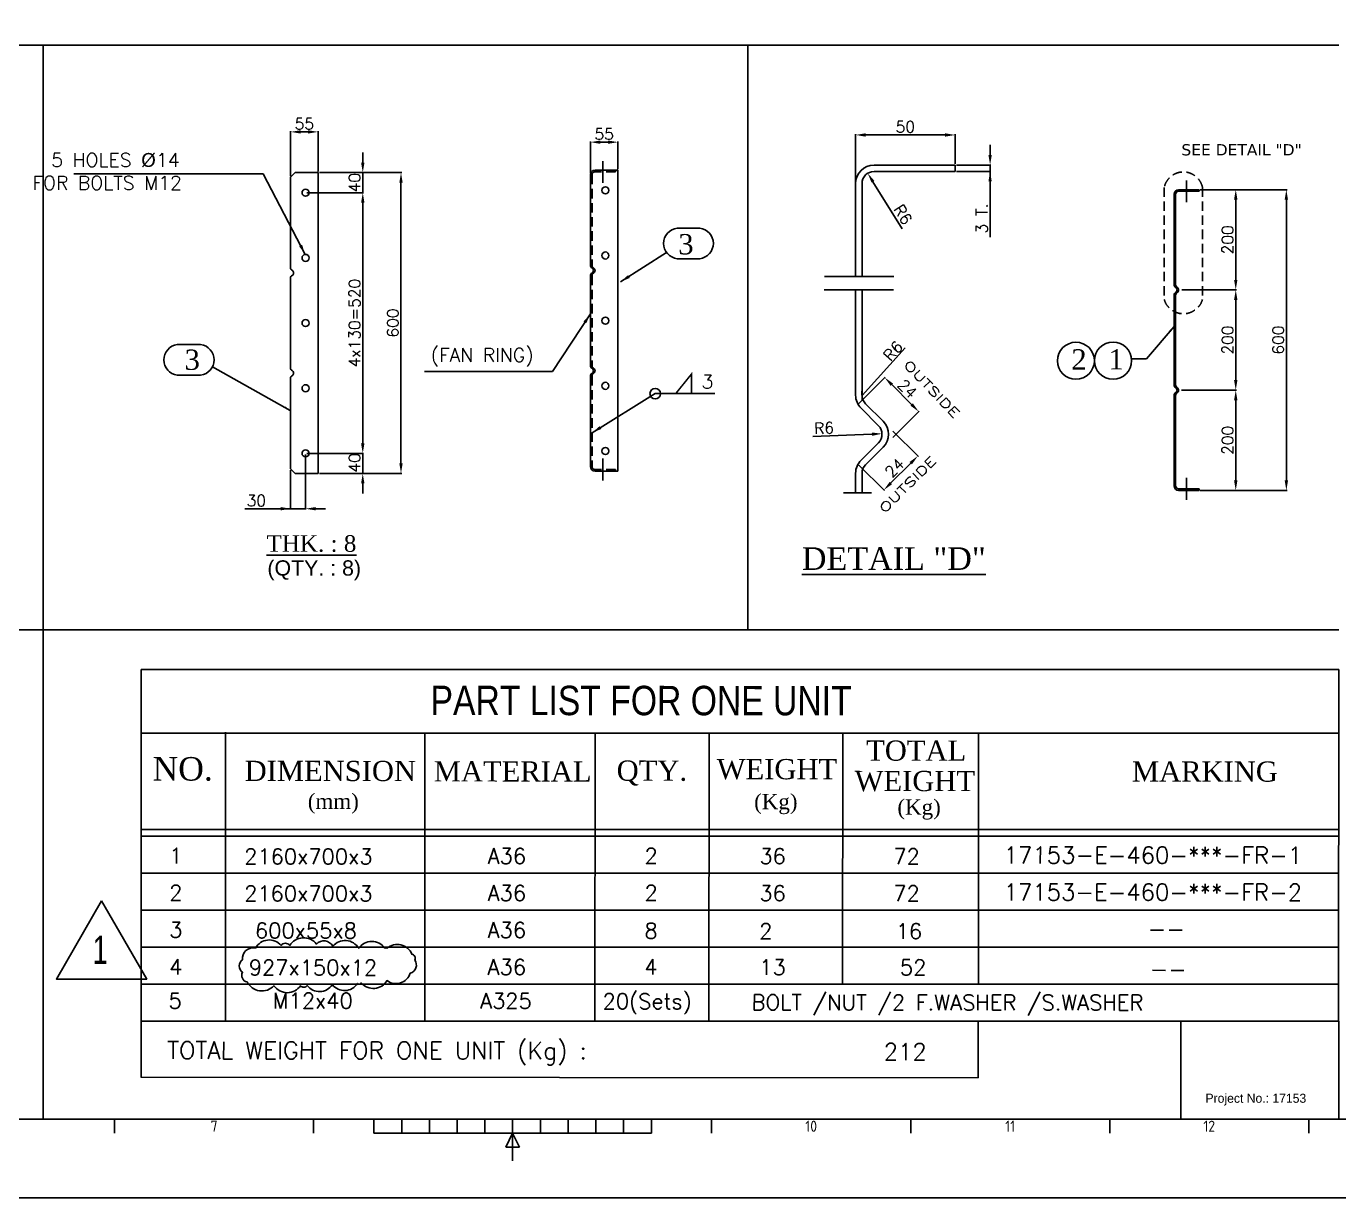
# Model space of a CAD drawing. Header units: inches. Extents: x 212980 to 238967, y -33384 to 2238.
# Drawn here: x 227233 to 232470, y -33384 to -28710 of the extents above; entities that cross this region are included whole.
import ezdxf
from ezdxf.enums import TextEntityAlignment as Align

# ---------------------------------------------------------------- set-up
doc = ezdxf.new("R2010")
doc.units = ezdxf.units.IN
doc.header["$LTSCALE"] = 15
doc.header["$MEASUREMENT"] = 0
doc.linetypes.add('CENTER2', pattern=[28.575, 19.05, -3.175, 3.175, -3.175])
doc.linetypes.add('HIDDEN', pattern=[0.375, 0.25, -0.125])
doc.layers.get('Defpoints').update_dxf_attribs({"lineweight": 0})
for name, color, linetype in [('05TEXT', 160, 'Continuous'), ('1', 1, 'Continuous'), ('CADRE', 5, 'Continuous'), ('CLOWD', 3, 'Continuous'), ('DIM', 6, 'Continuous'), ('FRAME', 5, 'Continuous'), ('KADR', 7, 'Continuous'), ('line', 7, 'Continuous'), ('PV-38C9D', 7, 'Continuous'), ('TEXT', 1, 'Continuous')]:
    doc.layers.add(name, color=color, linetype=linetype)
doc.styles.add('ARIAL', font='arialbi.ttf')
doc.styles.add('ARIAL_NARROW', font='ARIALN.TTF')
doc.styles.add('IFOTXT', font='ARIALN.TTF')
doc.styles.add('ISO Proportional', font='isocp.shx')
doc.styles.add('ROMANS', font='ROMANS.shx')
doc.styles.add('ROMANT', font='tunga.ttf')
doc.styles.add('STYLE1', font='times.ttf')
doc.styles.add('style10', font='romans.shx', dxfattribs={"height": 25})
doc.styles.add('style2', font='romans.shx')
doc.styles.add('style7', font='times.ttf', dxfattribs={"height": 24})
doc.styles.add('ver', font='verdana.ttf')
doc.dimstyles.new('1', dxfattribs={"dimtxt": 45, "dimasz": 25, "dimexe": 1.25, "dimexo": 0.6, "dimgap": 5, "dimtad": 1, "dimdec": 0, "dimdsep": 46, "dimtxsty": 'ROMANS', "dimblk": 'OBLIQUE', "dimcen": 2.5, "dimclrd": 8, "dimclre": 8, "dimclrt": 6, "dimadec": 0, "dimazin": 0, "dimtfac": 1, "dimtdec": 0, "dimtmove": 0, "dimatfit": 3, "dimfxl": 1, "dimarcsym": 0})
doc.dimstyles.new('11', dxfattribs={"dimtxt": 45, "dimasz": 40, "dimexe": 3, "dimexo": 5, "dimgap": 10, "dimtad": 1, "dimdec": 0, "dimdsep": 46, "dimtxsty": 'ROMANS', "dimcen": 2.5, "dimclrd": 6, "dimclre": 6, "dimclrt": 2, "dimadec": 0, "dimazin": 0, "dimtfac": 1, "dimtdec": 0, "dimtmove": 0, "dimatfit": 3, "dimfxl": 1, "dimarcsym": 0})

# ---------------------------------------------------------------- blocks, each defined once
blk = doc.blocks.new('KADR')
at = {"layer": 'CADRE', "color": 2}
for p, q in [((229165, -7198.2), (229165, -7100.9)), ((230560.4, -7198.2), (230560.4, -7100.9)), ((230983.4, -7198.2), (230983.4, -7100.9)), ((231177.9, -7198.2), (231177.9, -7100.9)), ((231372.4, -7198.2), (231372.4, -7100.9)), ((231566.8, -7198.2), (231566.8, -7100.9)), ((231761.3, -7198.2), (231761.3, -7100.9)), ((231955.8, -7100.9), (231955.8, -7198.2)), ((232150.3, -7198.2), (232150.3, -7100.9)), ((232344.7, -7198.2), (232344.7, -7100.9)), ((232539.2, -7198.2), (232539.2, -7100.9)), ((232733.7, -7198.2), (232733.7, -7100.9)), ((232928.2, -7198.2), (232928.2, -7100.9)), ((233351.2, -7198.2), (233351.2, -7100.9)), ((234746.5, -7198.2), (234746.5, -7100.9)), ((236141.9, -7198.2), (236141.9, -7100.9)), ((237537.3, -7198.2), (237537.3, -7100.9)), ((230983.4, -7198.2), (232928.2, -7198.2)), ((231955.8, -7198.2), (231907.2, -7295.4)), ((232004.4, -7295.4), (231955.8, -7198.2)), ((231955.8, -7198.2), (231955.8, -7392.6)), ((231907.2, -7295.4), (232004.4, -7295.4))]:
    blk.add_line(p, q, dxfattribs=at)
at = {"layer": 'CADRE', "color": 1}
blk.add_lwpolyline([(220145.5, -7651), (243248.6, -7651), (243248.6, 8686.2), (220145.5, 8686.2)], close=True, dxfattribs=at)
at = {"layer": 'CADRE'}
for points in [[(220695.6, -7100.9), (242698.5, -7100.9), (242698.5, 8136.1), (220695.6, 8136.1)], [(237747.8, -6413.3), (236640.8, -6413.3), (236640.8, -7100.9), (237747.8, -7100.9)]]:
    blk.add_lwpolyline(points, close=True, dxfattribs=at)
at = {"layer": 'CADRE', "color": 3, "style": 'ROMANT'}
blk.add_text('Project No.: 17153', height=63.758, dxfattribs=at).set_placement((237166.7, -6953.1), align=Align.MIDDLE_CENTER)
at = {"layer": 'CADRE', "color": 2, "style": 'ISO Proportional'}
for s, height, p in [('7', 77.8, (229862.7, -7149.5)), ('10', 77.79, (234048.8, -7149.5)), ('11', 77.79, (235444.2, -7149.5)), ('12', 77.79, (236839.6, -7149.5))]:
    blk.add_text(s, height=height, dxfattribs=at).set_placement(p, align=Align.MIDDLE)
blk = doc.blocks.new('*D77')
at = {"color": 6, "lineweight": -2, "ltscale": 200, "transparency": 16777216}
for p, q in [((229484.1, -29298.5), (229484.1, -29169.8)), ((229553.9, -29172.8), (229524.1, -29172.8)), ((229593.9, -29280.1), (229593.9, -29169.8))]:
    blk.add_line(p, q, dxfattribs=at)
at = {"color": 6, "ltscale": 200, "transparency": 16777216}
for points in [[(229524.1, -29166.1), (229524.1, -29179.5), (229484.1, -29172.8)], [(229553.9, -29166.1), (229553.9, -29179.5), (229593.9, -29172.8)]]:
    blk.add_solid(points, dxfattribs=at)
at = {"layer": 'Defpoints', "color": 0, "ltscale": 200, "transparency": 16777216}
for p in [(229484.1, -29172.8), (229484.1, -29303.5), (229593.9, -29285.1)]:
    blk.add_point(p, dxfattribs=at)
at = {"color": 2, "ltscale": 200, "transparency": 16777216, "insert": (229539, -29140.3), "char_height": 45, "attachment_point": 5, "style": 'ROMANS'}
blk.add_mtext('55', dxfattribs=at)
blk = doc.blocks.new('*D79')
at = {"color": 6, "lineweight": -2, "ltscale": 200, "transparency": 16777216}
for p, q in [((228575.9, -30374.5), (228575.9, -30334.5)), ((228352.6, -30414.5), (228578.9, -30414.5)), ((228575.9, -30414.5), (228575.9, -30494.5)), ((228402.7, -30494.5), (228578.9, -30494.5)), ((228575.9, -30534.5), (228575.9, -30574.5))]:
    blk.add_line(p, q, dxfattribs=at)
at = {"color": 6, "ltscale": 200, "transparency": 16777216}
for points in [[(228569.2, -30374.5), (228582.6, -30374.5), (228575.9, -30414.5)], [(228569.2, -30534.5), (228582.6, -30534.5), (228575.9, -30494.5)]]:
    blk.add_solid(points, dxfattribs=at)
at = {"layer": 'Defpoints', "color": 0, "ltscale": 200, "transparency": 16777216}
for p in [(228347.6, -30414.5), (228397.7, -30494.5), (228575.9, -30494.5)]:
    blk.add_point(p, dxfattribs=at)
at = {"color": 2, "ltscale": 200, "transparency": 16777216, "insert": (228543.4, -30452.5), "char_height": 45, "attachment_point": 5, "rotation": 90, "style": 'ROMANS'}
blk.add_mtext('40', dxfattribs=at)
blk = doc.blocks.new('*D80')
at = {"color": 6, "lineweight": -2, "ltscale": 200, "transparency": 16777216}
for p, q in [((228352.6, -29374.5), (228578.9, -29374.5)), ((228575.9, -30374.5), (228575.9, -29414.5)), ((228499, -30414.5), (228578.9, -30414.5))]:
    blk.add_line(p, q, dxfattribs=at)
at = {"color": 6, "ltscale": 200, "transparency": 16777216}
for points in [[(228569.2, -29414.5), (228582.6, -29414.5), (228575.9, -29374.5)], [(228569.2, -30374.5), (228582.6, -30374.5), (228575.9, -30414.5)]]:
    blk.add_solid(points, dxfattribs=at)
at = {"layer": 'Defpoints', "color": 0, "ltscale": 200, "transparency": 16777216}
for p in [(228347.6, -29374.5), (228575.9, -29374.5), (228494, -30414.5)]:
    blk.add_point(p, dxfattribs=at)
at = {"color": 2, "ltscale": 200, "transparency": 16777216, "insert": (228543.4, -29894.5), "char_height": 45, "attachment_point": 5, "rotation": 90, "style": 'ROMANS'}
blk.add_mtext('4x130=520', dxfattribs=at)
blk = doc.blocks.new('*D81')
at = {"color": 6, "lineweight": -2, "ltscale": 200, "transparency": 16777216}
for p, q in [((228575.9, -29254.5), (228575.9, -29214.5)), ((228402.7, -29294.5), (228578.9, -29294.5)), ((228575.9, -29374.5), (228575.9, -29294.5)), ((228489.5, -29374.5), (228578.9, -29374.5)), ((228575.9, -29414.5), (228575.9, -29454.5))]:
    blk.add_line(p, q, dxfattribs=at)
at = {"color": 6, "ltscale": 200, "transparency": 16777216}
for points in [[(228569.2, -29254.5), (228582.6, -29254.5), (228575.9, -29294.5)], [(228569.2, -29414.5), (228582.6, -29414.5), (228575.9, -29374.5)]]:
    blk.add_solid(points, dxfattribs=at)
at = {"layer": 'Defpoints', "color": 0, "ltscale": 200, "transparency": 16777216}
for p in [(228397.7, -29294.5), (228575.9, -29294.5), (228484.5, -29374.5)]:
    blk.add_point(p, dxfattribs=at)
at = {"color": 2, "ltscale": 200, "transparency": 16777216, "insert": (228543.4, -29334.5), "char_height": 45, "attachment_point": 5, "rotation": 90, "style": 'ROMANS'}
blk.add_mtext('40', dxfattribs=at)
blk = doc.blocks.new('*D82')
at = {"color": 6, "lineweight": -2, "ltscale": 200, "transparency": 16777216}
for p, q in [((228347.6, -30419.5), (228347.6, -30638.4)), ((228287.9, -30481.1), (228287.9, -30638.4)), ((228105, -30635.4), (228287.9, -30635.4)), ((228247.9, -30635.4), (228207.9, -30635.4)), ((228347.6, -30635.4), (228287.9, -30635.4)), ((228347.6, -30635.4), (228287.9, -30635.4)), ((228387.6, -30635.4), (228427.6, -30635.4))]:
    blk.add_line(p, q, dxfattribs=at)
at = {"color": 6, "ltscale": 200, "transparency": 16777216}
for points in [[(228247.9, -30628.7), (228247.9, -30642), (228287.9, -30635.4)], [(228387.6, -30628.7), (228387.6, -30642), (228347.6, -30635.4)]]:
    blk.add_solid(points, dxfattribs=at)
at = {"layer": 'Defpoints', "color": 0, "ltscale": 200, "transparency": 16777216}
for p in [(228347.6, -30414.5), (228287.9, -30476.1), (228287.9, -30635.4)]:
    blk.add_point(p, dxfattribs=at)
at = {"color": 2, "ltscale": 200, "transparency": 16777216, "insert": (228151.5, -30602.9), "char_height": 45, "attachment_point": 5, "style": 'ROMANS'}
blk.add_mtext('30', dxfattribs=at)
blk = doc.blocks.new('*D78')
at = {"color": 6, "lineweight": -2, "ltscale": 200, "transparency": 16777216}
for p, q in [((228517.5, -29294.5), (228731.4, -29294.5)), ((228728.4, -30454.5), (228728.4, -29334.5)), ((228517.5, -30494.5), (228731.4, -30494.5))]:
    blk.add_line(p, q, dxfattribs=at)
at = {"color": 6, "ltscale": 200, "transparency": 16777216}
for points in [[(228721.8, -29334.5), (228735.1, -29334.5), (228728.4, -29294.5)], [(228721.8, -30454.5), (228735.1, -30454.5), (228728.4, -30494.5)]]:
    blk.add_solid(points, dxfattribs=at)
at = {"layer": 'Defpoints', "color": 0, "ltscale": 200, "transparency": 16777216}
for p in [(228512.5, -29294.5), (228728.4, -29294.5), (228512.5, -30494.5)]:
    blk.add_point(p, dxfattribs=at)
at = {"color": 2, "ltscale": 200, "transparency": 16777216, "insert": (228695.9, -29894.5), "char_height": 45, "attachment_point": 5, "rotation": 90, "style": 'ROMANS'}
blk.add_mtext('600', dxfattribs=at)
blk = doc.blocks.new('*D83')
at = {"color": 6, "lineweight": -2, "ltscale": 200, "transparency": 16777216}
for p, q in [((228287.9, -29307.9), (228287.9, -29128.9)), ((228357.7, -29131.9), (228327.9, -29131.9)), ((228397.7, -29289.5), (228397.7, -29128.9))]:
    blk.add_line(p, q, dxfattribs=at)
at = {"color": 6, "ltscale": 200, "transparency": 16777216}
for points in [[(228327.9, -29125.2), (228327.9, -29138.5), (228287.9, -29131.9)], [(228357.7, -29125.2), (228357.7, -29138.5), (228397.7, -29131.9)]]:
    blk.add_solid(points, dxfattribs=at)
at = {"layer": 'Defpoints', "color": 0, "ltscale": 200, "transparency": 16777216}
for p in [(228287.9, -29131.9), (228287.9, -29312.9), (228397.7, -29294.5)]:
    blk.add_point(p, dxfattribs=at)
at = {"color": 2, "ltscale": 200, "transparency": 16777216, "insert": (228342.8, -29099.4), "char_height": 45, "attachment_point": 5, "style": 'ROMANS'}
blk.add_mtext('55', dxfattribs=at)
blk = doc.blocks.new('*D84')
at = {"color": 6, "lineweight": -2, "ltscale": 200, "transparency": 16777216}
for p, q in [((230690.8, -30325.6), (230792.5, -30427.3)), ((230555, -30461.3), (230656.7, -30563.1)), ((230682.9, -30532.6), (230762.1, -30453.5))]:
    blk.add_line(p, q, dxfattribs=at)
at = {"color": 6, "ltscale": 200, "transparency": 16777216}
for points in [[(230757.4, -30448.7), (230766.8, -30458.2), (230790.4, -30425.2)], [(230678.2, -30527.9), (230687.6, -30537.4), (230654.6, -30560.9)]]:
    blk.add_solid(points, dxfattribs=at)
at = {"layer": 'Defpoints', "color": 0, "ltscale": 200, "transparency": 16777216}
for p in [(230687.2, -30322), (230551.5, -30457.8), (230790.4, -30425.2)]:
    blk.add_point(p, dxfattribs=at)
at = {"color": 2, "ltscale": 200, "transparency": 16777216, "insert": (230697.4, -30472.1), "char_height": 45, "attachment_point": 5, "rotation": 45, "style": 'ROMANS'}
blk.add_mtext('24', dxfattribs=at)
blk = doc.blocks.new('*D92')
at = {"color": 6, "lineweight": -2, "ltscale": 200, "transparency": 16777216}
blk.add_line((230371, -30347.8), (230607.3, -30337.9), dxfattribs=at)
at = {"color": 6, "ltscale": 200, "transparency": 16777216}
blk.add_solid([(230607, -30331.2), (230607.6, -30344.5), (230647.3, -30336.2)], dxfattribs=at)
at = {"layer": 'Defpoints', "color": 0, "ltscale": 200, "transparency": 16777216}
for p in [(230599.3, -30338.2), (230647.3, -30336.2)]:
    blk.add_point(p, dxfattribs=at)
at = {"color": 2, "ltscale": 200, "transparency": 16777216, "insert": (230416.1, -30313.4), "char_height": 45, "attachment_point": 5, "rotation": 2.4028, "style": 'ROMANS'}
blk.add_mtext('R6', dxfattribs=at)
blk = doc.blocks.new('_Oblique')
at = {"color": 0, "linetype": 'ByBlock', "lineweight": -2}
blk.add_line((-0.5, -0.5), (0.5, 0.5), dxfattribs=at)
blk = doc.blocks.new('*D85')
at = {"color": 8, "lineweight": -2, "transparency": 16777216}
blk.add_line((230740.1, -29993.7), (230567.7, -30183.7), dxfattribs=at)
at = {"layer": 'Defpoints', "color": 0, "transparency": 16777216}
for p in [(230599.9, -30148.2), (230567.7, -30183.7)]:
    blk.add_point(p, dxfattribs=at)
at = {"color": 8, "lineweight": -2, "transparency": 16777216, "xscale": 25, "yscale": 25, "zscale": 25, "rotation": 227.7733675899905}
blk.add_blockref('_Oblique', (230567.7, -30183.7), dxfattribs=at)
at = {"color": 6, "transparency": 16777216, "insert": (230691.9, -30005.9), "char_height": 45, "attachment_point": 5, "rotation": 47.7734, "style": 'ROMANS'}
blk.add_mtext('R6', dxfattribs=at)
blk = doc.blocks.new('*D86')
at = {"color": 6, "lineweight": -2, "ltscale": 200, "transparency": 16777216}
for p, q in [((230555, -30215.1), (230660.2, -30109.9)), ((230686.4, -30140.3), (230765.6, -30219.5)), ((230690.8, -30350.8), (230796, -30245.6))]:
    blk.add_line(p, q, dxfattribs=at)
at = {"color": 6, "ltscale": 200, "transparency": 16777216}
for points in [[(230691.1, -30135.6), (230681.6, -30145), (230658.1, -30112)], [(230770.3, -30214.8), (230760.8, -30224.2), (230793.8, -30247.8)]]:
    blk.add_solid(points, dxfattribs=at)
at = {"layer": 'Defpoints', "color": 0, "ltscale": 200, "transparency": 16777216}
for p in [(230551.5, -30218.6), (230793.8, -30247.8), (230687.2, -30354.4)]:
    blk.add_point(p, dxfattribs=at)
at = {"color": 2, "ltscale": 200, "transparency": 16777216, "insert": (230748.9, -30156.9), "char_height": 45, "attachment_point": 5, "rotation": 315, "style": 'ROMANS'}
blk.add_mtext('24', dxfattribs=at)
blk = doc.blocks.new('*D87')
at = {"color": 6, "lineweight": -2, "ltscale": 200, "transparency": 16777216}
for p, q in [((230542, -29332.7), (230542, -29141.1)), ((230899.2, -29144.1), (230582, -29144.1)), ((230939.2, -29259.1), (230939.2, -29141.1))]:
    blk.add_line(p, q, dxfattribs=at)
at = {"color": 6, "ltscale": 200, "transparency": 16777216}
for points in [[(230582, -29137.5), (230582, -29150.8), (230542, -29144.1)], [(230899.2, -29137.5), (230899.2, -29150.8), (230939.2, -29144.1)]]:
    blk.add_solid(points, dxfattribs=at)
at = {"layer": 'Defpoints', "color": 0, "ltscale": 200, "transparency": 16777216}
for p in [(230542, -29144.1), (230939.2, -29264.1), (230542, -29337.7)]:
    blk.add_point(p, dxfattribs=at)
at = {"color": 2, "ltscale": 200, "transparency": 16777216, "insert": (230740.6, -29111.6), "char_height": 45, "attachment_point": 5, "style": 'ROMANS'}
blk.add_mtext('50', dxfattribs=at)
blk = doc.blocks.new('*D88')
at = {"color": 6, "lineweight": -2, "ltscale": 200, "transparency": 16777216}
blk.add_line((230728.2, -29518.4), (230611.4, -29330.9), dxfattribs=at)
at = {"color": 6, "ltscale": 200, "transparency": 16777216}
blk.add_solid([(230617.1, -29327.4), (230605.8, -29334.4), (230590.3, -29296.9)], dxfattribs=at)
at = {"layer": 'Defpoints', "color": 0, "ltscale": 200, "transparency": 16777216}
for p in [(230590.3, -29296.9), (230615.6, -29337.7)]:
    blk.add_point(p, dxfattribs=at)
at = {"color": 2, "ltscale": 200, "transparency": 16777216, "insert": (230731.2, -29461.8), "char_height": 45, "attachment_point": 5, "rotation": 301.913, "style": 'ROMANS'}
blk.add_mtext('R6', dxfattribs=at)
blk = doc.blocks.new('*D93')
at = {"color": 6, "lineweight": -2, "ltscale": 200, "transparency": 16777216}
for p, q in [((231078.6, -29224.1), (231078.6, -29184.1)), ((230944.2, -29264.1), (231081.6, -29264.1)), ((231078.6, -29289.7), (231078.6, -29264.1)), ((231078.6, -29289.7), (231078.6, -29264.1)), ((230944.2, -29289.7), (231081.6, -29289.7)), ((231078.6, -29551.5), (231078.6, -29289.7)), ((231078.6, -29329.7), (231078.6, -29369.7))]:
    blk.add_line(p, q, dxfattribs=at)
at = {"color": 6, "ltscale": 200, "transparency": 16777216}
for points in [[(231071.9, -29224.1), (231085.2, -29224.1), (231078.6, -29264.1)], [(231071.9, -29329.7), (231085.2, -29329.7), (231078.6, -29289.7)]]:
    blk.add_solid(points, dxfattribs=at)
at = {"layer": 'Defpoints', "color": 0, "ltscale": 200, "transparency": 16777216}
for p in [(230939.2, -29264.1), (231078.6, -29264.1), (230939.2, -29289.7)]:
    blk.add_point(p, dxfattribs=at)
at = {"color": 2, "ltscale": 200, "transparency": 16777216, "insert": (231046.1, -29477.3), "char_height": 45, "attachment_point": 5, "rotation": 90, "style": 'ROMANS'}
blk.add_mtext('3 T.', dxfattribs=at)
blk = doc.blocks.new('*D89')
at = {"color": 6, "lineweight": -2, "ltscale": 200, "transparency": 16777216}
for p, q in [((231841.8, -30162.4), (232061.6, -30162.4)), ((232058.6, -30522.4), (232058.6, -30202.4)), ((232152.4, -30562.4), (232055.6, -30562.4))]:
    blk.add_line(p, q, dxfattribs=at)
at = {"color": 6, "ltscale": 200, "transparency": 16777216}
for points in [[(232051.9, -30202.4), (232065.3, -30202.4), (232058.6, -30162.4)], [(232051.9, -30522.4), (232065.3, -30522.4), (232058.6, -30562.4)]]:
    blk.add_solid(points, dxfattribs=at)
at = {"layer": 'Defpoints', "color": 0, "ltscale": 200, "transparency": 16777216}
for p in [(231836.8, -30162.4), (232058.6, -30162.4), (232157.4, -30562.4)]:
    blk.add_point(p, dxfattribs=at)
at = {"color": 2, "ltscale": 200, "transparency": 16777216, "insert": (232026.1, -30362.4), "char_height": 45, "attachment_point": 5, "rotation": 90, "style": 'ROMANS'}
blk.add_mtext('200', dxfattribs=at)
blk = doc.blocks.new('*D90')
at = {"color": 6, "lineweight": -2, "ltscale": 200, "transparency": 16777216}
for p, q in [((231843.1, -29762.4), (232061.6, -29762.4)), ((232058.6, -30122.4), (232058.6, -29802.4)), ((231944.8, -30162.4), (232061.6, -30162.4))]:
    blk.add_line(p, q, dxfattribs=at)
at = {"color": 6, "ltscale": 200, "transparency": 16777216}
for points in [[(232051.9, -29802.4), (232065.3, -29802.4), (232058.6, -29762.4)], [(232051.9, -30122.4), (232065.3, -30122.4), (232058.6, -30162.4)]]:
    blk.add_solid(points, dxfattribs=at)
at = {"layer": 'Defpoints', "color": 0, "ltscale": 200, "transparency": 16777216}
for p in [(231838.1, -29762.4), (232058.6, -29762.4), (231939.8, -30162.4)]:
    blk.add_point(p, dxfattribs=at)
at = {"color": 2, "ltscale": 200, "transparency": 16777216, "insert": (232026.1, -29962.4), "char_height": 45, "attachment_point": 5, "rotation": 90, "style": 'ROMANS'}
blk.add_mtext('200', dxfattribs=at)
blk = doc.blocks.new('*D94')
at = {"color": 6, "lineweight": -2, "ltscale": 200, "transparency": 16777216}
for p, q in [((231917.3, -29362.4), (232061.6, -29362.4)), ((232058.6, -29722.4), (232058.6, -29402.4)), ((231989.1, -29762.4), (232061.6, -29762.4))]:
    blk.add_line(p, q, dxfattribs=at)
at = {"color": 6, "ltscale": 200, "transparency": 16777216}
for points in [[(232051.9, -29402.4), (232065.3, -29402.4), (232058.6, -29362.4)], [(232051.9, -29722.4), (232065.3, -29722.4), (232058.6, -29762.4)]]:
    blk.add_solid(points, dxfattribs=at)
at = {"layer": 'Defpoints', "color": 0, "ltscale": 200, "transparency": 16777216}
for p in [(231912.3, -29362.4), (232058.6, -29362.4), (231984.1, -29762.4)]:
    blk.add_point(p, dxfattribs=at)
at = {"color": 2, "ltscale": 200, "transparency": 16777216, "insert": (232026.1, -29562.4), "char_height": 45, "attachment_point": 5, "rotation": 90, "style": 'ROMANS'}
blk.add_mtext('200', dxfattribs=at)
blk = doc.blocks.new('*D91')
at = {"color": 6, "lineweight": -2, "ltscale": 200, "transparency": 16777216}
for p, q in [((232009.5, -29362.4), (232263.5, -29362.4)), ((232260.5, -30522.4), (232260.5, -29402.4)), ((231917.3, -30562.4), (232263.5, -30562.4))]:
    blk.add_line(p, q, dxfattribs=at)
at = {"color": 6, "ltscale": 200, "transparency": 16777216}
for points in [[(232253.8, -29402.4), (232267.1, -29402.4), (232260.5, -29362.4)], [(232253.8, -30522.4), (232267.1, -30522.4), (232260.5, -30562.4)]]:
    blk.add_solid(points, dxfattribs=at)
at = {"layer": 'Defpoints', "color": 0, "ltscale": 200, "transparency": 16777216}
for p in [(232004.5, -29362.4), (232260.5, -29362.4), (231912.3, -30562.4)]:
    blk.add_point(p, dxfattribs=at)
at = {"color": 2, "ltscale": 200, "transparency": 16777216, "insert": (232228, -29962.4), "char_height": 45, "attachment_point": 5, "rotation": 90, "style": 'ROMANS'}
blk.add_mtext('600', dxfattribs=at)

msp = doc.modelspace()

# ---------------------------------------------------------------- linework, layer by layer
at = {"color": 3, "linetype": 'CENTER2', "ltscale": 7}
for p, q in [((229534.05, -29335.14), (229534.05, -29248.03)), ((231862.3, -29412.49), (231862.3, -29325.37)), ((230417.75, -29709.27), (230694.4, -29709.27)), ((230416.23, -29761.44), (230693.37, -29761.44)), ((229534.05, -30434.96), (229534.05, -30522.08)), ((231862.3, -30512.31), (231862.3, -30599.42)), ((230494.39, -30571.99), (230605.36, -30571.99))]:
    msp.add_line(p, q, dxfattribs=at)
for p, q in [((228397.72, -30494.49), (228397.72, -29294.49)), ((229593.92, -30485.05), (229593.92, -29285.05))]:
    msp.add_line(p, q)
at = {"color": 6, "linetype": 'Continuous'}
msp.add_line((231702.18, -30036.67), (231643.13, -30036.67), dxfattribs=at)
at = {"color": 5, "ltscale": 200}
msp.add_line((227691.79, -31276.26), (227691.79, -32903.1), dxfattribs=at)
at = {"color": 6, "linetype": 'Continuous'}
for points in [[(229920.56, -29637.71), (229830.06, -29637.71, -0.8876205), (229830.06, -29516.16), (229920.56, -29516.16, -0.8876205)], [(227836.14, -30102.23), (227929.23, -30102.23, 0.8876205), (227929.23, -29980.68), (227836.14, -29980.68, 0.8876205)]]:
    msp.add_lwpolyline(points, format="xyb", close=True, dxfattribs=at)
at = {"color": 0, "const_width": 6.36}
msp.add_lwpolyline([(229887.48, -30176.04), (229887.48, -30097.89), (229824.47, -30176.01)], dxfattribs=at)
at = {"color": 2, "ltscale": 200}
msp.add_lwpolyline([(227533.94, -32199.23), (227353.51, -32511.76), (227714.38, -32511.76)], close=True, dxfattribs=at)
for centre in [(228347.59, -29374.49), (229543.79, -29365.05), (228347.59, -29634.49), (229543.79, -29625.05), (228347.59, -29894.49), (229543.79, -29885.05), (228347.59, -30154.49), (229543.79, -30145.05), (228347.59, -30414.49), (229543.79, -30405.05)]:
    msp.add_circle(centre, 14)
at = {"color": 6, "linetype": 'Continuous'}
for centre in [(231420.96, -30044.93), (231568.99, -30044.55)]:
    msp.add_circle(centre, 73.89, dxfattribs=at)
at = {"layer": '1', "color": 2}
for p, q in [((222772.74, -28786.51), (232469.5, -28786.51)), ((227300.5, -33067.73), (227300.5, -28786.51)), ((230112.49, -28786.51), (230112.49, -31118.31)), ((232469.5, -31118.31), (222766.82, -31118.31))]:
    msp.add_line(p, q, dxfattribs=at)
at = {"layer": '1', "color": 0}
for p, q in [((228287.85, -29312.89), (228306.25, -29294.49)), ((228306.25, -30494.49), (228287.85, -30476.09))]:
    msp.add_line(p, q, dxfattribs=at)
at = {"layer": 'FRAME', "color": 5}
for p, q in [((227692, -31276.26), (232469.5, -31276.26)), ((232469.5, -31276.26), (232468.32, -32680.2)), ((232470.43, -31530.67), (227691.79, -31530.67)), ((227691.79, -32680.2), (232468.32, -32680.2)), ((231031.48, -32905.82), (231031.66, -32679.02)), ((227690.87, -32903.1), (231031.48, -32905.82))]:
    msp.add_line(p, q, dxfattribs=at)
at = {"layer": 'KADR', "color": 3}
for p, q in [((228028.85, -31527.05), (228027.94, -32676.57)), ((228824.01, -31527.7), (228823.11, -32677.22)), ((229502.95, -31528.25), (229502.03, -32677.78)), ((229957.78, -31528.62), (229956.86, -32678.32)), ((230490.73, -31529.06), (230489.93, -32530.95)), ((231032.58, -31529.5), (231031.78, -32531.39)), ((227691.79, -31915.64), (232470.12, -31915.64)), ((232470.1, -31942.05), (227691.65, -31942.04)), ((232469.98, -32089.68), (227691.79, -32089.68)), ((232469.86, -32237.31), (227691.79, -32237.31)), ((232469.74, -32384.94), (227691.79, -32384.94)), ((232469.62, -32532.57), (227691.79, -32532.57)), ((232469.5, -32680.2), (227691.79, -32680.2))]:
    msp.add_line(p, q, dxfattribs=at)
at = {"layer": 'line'}
for p, q in [((230615.64, -29264.08), (230939.21, -29264.08)), ((230939.21, -29264.08), (230939.21, -29289.68)), ((228287.85, -29312.89), (228287.85, -29673.71)), ((228306.25, -29294.49), (228397.72, -29294.49)), ((229484.05, -29303.45), (229484.05, -29664.27)), ((229502.45, -29285.05), (229593.92, -29285.05)), ((230939.21, -29289.68), (230615.64, -29289.68)), ((230542.04, -29337.68), (230542.04, -29708.67)), ((230567.64, -29337.68), (230567.64, -29708.67)), ((231830.7, -29362.4), (231912.3, -29362.4)), ((231912.3, -29368.8), (231830.7, -29368.8)), ((231912.3, -29362.4), (231912.3, -29368.8)), ((231812.3, -29380.8), (231812.3, -29741.61)), ((231818.7, -29380.8), (231818.7, -29741.61)), ((228287.85, -29715.28), (228287.85, -30073.71)), ((229484.05, -29705.84), (229484.05, -30064.27)), ((230542.04, -29762.44), (230542.04, -30182.55)), ((230567.64, -29762.44), (230567.64, -30182.55)), ((231812.3, -29783.18), (231812.3, -30141.61)), ((231818.7, -29783.18), (231818.7, -30141.61)), ((229484.05, -30105.84), (229484.05, -30466.65)), ((228287.85, -30115.28), (228287.85, -30476.09)), ((231812.3, -30183.18), (231812.3, -30544)), ((231818.7, -30183.18), (231818.7, -30544)), ((230563.6, -30234.59), (230633.26, -30304.25)), ((230581.7, -30216.49), (230651.36, -30286.15)), ((230633.26, -30372.14), (230563.6, -30441.8)), ((230651.36, -30390.24), (230581.7, -30459.9)), ((228306.25, -30494.49), (228397.72, -30494.49)), ((229502.45, -30485.05), (229593.92, -30485.05)), ((230542.04, -30493.84), (230542.04, -30571.99)), ((230567.64, -30493.84), (230567.64, -30571.99)), ((231912.3, -30556), (231830.7, -30556)), ((231830.7, -30562.4), (231912.3, -30562.4)), ((231912.3, -30562.4), (231912.3, -30556))]:
    msp.add_line(p, q, dxfattribs=at)
at = {"layer": 'line', "color": 42, "linetype": 'HIDDEN', "ltscale": 10}
for p, q in [((229490.45, -29303.45), (229490.45, -29664.27)), ((229584.05, -29291.45), (229502.45, -29291.45)), ((229584.05, -29285.05), (229584.05, -29291.45)), ((231773.46, -29353.1), (231773.46, -29801.18)), ((231925.69, -29353.1), (231925.69, -29443.66)), ((231925.69, -29353.1), (231925.69, -29801.18)), ((229490.45, -29705.84), (229490.45, -30064.27)), ((229490.45, -30105.84), (229490.45, -30466.65)), ((229584.05, -30478.65), (229502.45, -30478.65)), ((229584.05, -30485.05), (229584.05, -30478.65))]:
    msp.add_line(p, q, dxfattribs=at)
at = {"layer": 'line'}
msp.add_lwpolyline([(228114.74, -32523.4, -0.5205671), (228096.53, -32484.74, -0.5205671), (228096.53, -32434.71, -0.5205671), (228147.74, -32388.1, -0.5205671), (228250.17, -32377.87, -0.5205671), (228250.17, -32377.87, -0.5205671), (228284.31, -32377.87, -0.5205671), (228391.29, -32372.18, -0.5205671), (228391.29, -32372.18, -0.5205671), (228456.17, -32381.28, -0.5205671), (228559.73, -32389.24, -0.5205671), (228559.73, -32389.24, -0.5205671), (228664.44, -32389.24, -0.5205671), (228664.44, -32389.24, -0.5205671), (228672.4, -32389.24, -0.5205671), (228772.01, -32413.09, -0.5205671), (228772.01, -32413.09, -0.5205671), (228783.43, -32435.91, -0.5205671), (228765.16, -32488.38, -0.5205671), (228672.67, -32518.04, -0.5205671), (228569.9, -32527.17, -0.5205671), (228569.9, -32527.17, -0.5205671), (228555.06, -32529.45, -0.5205671), (228454.58, -32534.01, -0.5205671), (228454.58, -32534.01, -0.5205671), (228454.58, -32534.01, -0.5205671), (228354.09, -32537.43, -0.5205671), (228354.09, -32537.43, -0.5205671), (228327.83, -32538.57, -0.5205671), (228221.64, -32538.57, -0.5205671), (228221.64, -32538.57, -0.5205671)], format="xyb", close=True, dxfattribs=at)
msp.add_circle((229742.59, -30176.18), 20.94, dxfattribs=at)
for centre, radius, start, end in [((230615.64, -29337.68), 73.6, 90, 180), ((229502.45, -29303.45), 18.4, 90, 180), ((230615.64, -29337.68), 48, 90, 180), ((231830.7, -29380.8), 18.4, 90, 180), ((231830.7, -29380.8), 12, 90, 180), ((228299.85, -29673.71), 12, 180, 240), ((228287.85, -29694.49), 12, 300, 60), ((229496.05, -29664.27), 12, 180, 240), ((229484.05, -29685.05), 12, 300, 60), ((228299.85, -29715.28), 12, 120, 180), ((229496.05, -29705.84), 12, 120, 180), ((231824.3, -29741.61), 12, 180, 240), ((231824.3, -29783.18), 12, 120, 180), ((231812.3, -29762.4), 12, 300, 60), ((231830.7, -29741.61), 12, 180, 240), ((231830.7, -29783.18), 12, 120, 180), ((231818.7, -29762.4), 12, 300, 60), ((228299.85, -30073.71), 12, 180, 240), ((228299.85, -30115.28), 12, 120, 180), ((228287.85, -30094.49), 12, 300, 60), ((229496.05, -30064.27), 12, 180, 240), ((229496.05, -30105.84), 12, 120, 180), ((229484.05, -30085.05), 12, 300, 60), ((231824.3, -30141.61), 12, 180, 240), ((231812.3, -30162.4), 12, 300, 60), ((231830.7, -30141.61), 12, 180, 240), ((231818.7, -30162.4), 12, 300, 60), ((230615.64, -30182.55), 73.6, 180, 225), ((230615.64, -30182.55), 48, 180, 225), ((231824.3, -30183.18), 12, 120, 180), ((231830.7, -30183.18), 12, 120, 180), ((230599.32, -30338.2), 48, 315, 45), ((230599.32, -30338.2), 73.6, 315, 45), ((229502.45, -30466.65), 18.4, 180, 270), ((230615.64, -30493.84), 73.6, 135, 180), ((230615.64, -30493.84), 48, 135, 180), ((231830.7, -30544), 18.4, 180, 270), ((231830.7, -30544), 12, 180, 270)]:
    msp.add_arc(centre, radius, start, end, dxfattribs=at)
at = {"layer": 'line', "color": 42, "linetype": 'HIDDEN', "ltscale": 10}
for centre, radius, start, end in [((229502.45, -29303.45), 12, 90, 180), ((231849.57, -29369.46), 77.85, 12.13537, 167.86463), ((229502.45, -29664.27), 12, 180, 240), ((229490.45, -29685.05), 12, 300, 60), ((229502.45, -29705.84), 12, 120, 180), ((231849.57, -29777.85), 79.61, 197.03765, 342.96235), ((229502.45, -30064.27), 12, 180, 240), ((229502.45, -30105.84), 12, 120, 180), ((229490.45, -30085.05), 12, 300, 60), ((229502.45, -30466.65), 12, 180, 270)]:
    msp.add_arc(centre, radius, start, end, dxfattribs=at)

# ---------------------------------------------------------------- block references
at = {"color": 11, "xscale": 0.5689963642128438, "yscale": 0.5689963642128438, "zscale": 0.5689963642128438}
msp.add_blockref('KADR', (97191.84, -29031.04), dxfattribs=at)

# ---------------------------------------------------------------- texts
at = {"color": 2}
for s, height, style, p in [('3', 81, 'style7', (229834.59, -29620.46)), ('3', 81, 'style7', (227864.99, -30081.28)), ('2', 81, 'style7', (231402.67, -30080)), ('1', 81, 'style7', (231550.7, -30079.63)), ('%%UDETAIL "D"', 90, 'STYLE1', (230327.63, -30879.34))]:
    msp.add_text(s, height=height, dxfattribs=dict(at, style=style)).set_placement(p)
at = {"color": 6, "linetype": 'Continuous', "style": 'style2', "width": 1.406212}
for rotation, p, p2 in [(313.75288, (230730.98, -30063.48), (230935.2, -30276.79)), (44.83431, (230657.41, -30655.44), (230866.82, -30447.24))]:
    msp.add_text('OUTSIDE', height=35, rotation=rotation, dxfattribs=at).set_placement(p, p2, align=Align.FIT)
at = {"color": 2, "attachment_point": 1, "style": 'ARIAL'}
for s, insert, char_height, width in [('{\\fTimes New Roman|b0|i0|c0|p26;\\L\\C6;THK. : 8\\fSwis721 Lt BT|b0|i0|c0|p42;\\H0.7125x;\\l                \\P\\H1.333x;           }', (228192.11, -30741.03), 66.18931, 1263.0035), ('{\\fSwis721 Lt BT|b0|i0|c0|p42;\\C6;(QTY. : 8)\\P\\H0.8143x;                  \\P\\H1.333x;               }', (228195.34, -30841.26), 60.9638, 1136.7032)]:
    msp.add_mtext(s, dxfattribs=dict(at, insert=insert, char_height=char_height, width=width))
at = {"layer": '05TEXT', "color": 2, "style": 'IFOTXT'}
msp.add_text('PART LIST FOR ONE UNIT', height=117.3191, rotation=359.95088, dxfattribs=at).set_placement((228846.35, -31458.5))
at = {"layer": '05TEXT', "color": 6, "style": 'STYLE1'}
for s, height, p in [('TOTAL', 80.657, (230584.05, -31640.6)), ('NO.', 93.992, (227737.11, -31719.99)), ('DIMENSION', 80.657, (228104.75, -31721.5)), ('MATERIAL', 80.657, (228859.26, -31723.46)), ('QTY.', 80.657, (229588.82, -31720.44)), ('WEIGHT', 80.657, (229988.06, -31714.46)), ('MARKING', 80.657, (231644.49, -31723.92)), ('WEIGHT', 80.657, (230538.23, -31761.75)), ('(mm)', 60.64, (228356.72, -31832.7)), ('(Kg)', 60.64, (230137.38, -31834.15)), ('(Kg)', 60.64, (230708.81, -31855.78))]:
    msp.add_text(s, height=height, rotation=359.95088, dxfattribs=at).set_placement(p)
at = {"layer": 'CLOWD', "style": 'ARIAL_NARROW', "width": 0.85}
msp.add_text('1', height=112.5, dxfattribs=at).set_placement((227497.82, -32451.37))
at = {"layer": 'DIM', "style": 'ver'}
msp.add_text('SEE DETAIL "D"', height=45, dxfattribs=at).set_placement((231841.76, -29225.7))
at = {"layer": 'PV-38C9D', "color": 2, "char_height": 55, "width": 5391.0194, "attachment_point": 1, "style": 'style10'}
for s, insert in [('            5 HOLES {\\fVerdana|b0|i0|c0|p34;%%c}14 \\P          FOR BOLTS M12 \\P             ', (226880.66, -29216.25)), ('(FAN RING)\\P             \\P{\\H1.333x;               }', (228846.97, -29994.66)), ('3         \\P{\\H1.333x;               }', (229927.47, -30100.58))]:
    msp.add_mtext(s, dxfattribs=dict(at, insert=insert))
at = {"layer": 'TEXT', "color": 2, "style": 'ROMANS'}
for s, height, p in [('1', 61.59, (227803.98, -32050.72)), ('2160x700x3', 61.593, (228103.01, -32053.42)), ('A36', 61.593, (229074.47, -32051.76)), ('2', 61.59, (229699.74, -32051.29)), ('36', 61.593, (230158.26, -32052.69)), ('72', 61.593, (230692.81, -32053.13)), ('2', 61.59, (227803.86, -32198.35)), ('2160x700x3', 61.593, (228102.89, -32201.05)), ('A36', 61.593, (229074.35, -32199.39)), ('2', 61.59, (229699.63, -32198.92)), ('36', 61.593, (230158.14, -32200.32)), ('72', 61.593, (230692.7, -32200.76)), ('3', 61.59, (227803.74, -32345.98)), ('600x55x8', 61.593, (228146.07, -32349.14)), ('A36', 61.593, (229074.23, -32347.02)), ('8', 61.59, (229699.5, -32350.52)), ('2', 61.59, (230157.13, -32351.46)), ('16', 61.593, (230702.28, -32351.91)), ('4', 61.59, (227803.62, -32493.61)), ('927x150x12', 61.593, (228121.33, -32496.75)), ('A36', 61.593, (229074.11, -32494.65)), ('4', 61.59, (229699.39, -32494.18)), ('13', 61.593, (230157.91, -32495.58)), ('52', 61.593, (230718.6, -32496.04)), ('5', 61.59, (227801.12, -32629.43)), ('M12x40', 61.593, (228216.65, -32628.84)), ('A325', 61.593, (229044.34, -32629.81)), ('20(Sets)', 61.593, (229532.59, -32631.41)), ('BOLT /NUT /2 F.WASHER /S.WASHER', 61.5926, (230127.47, -32635.5)), ('TOTAL WEIGHT FOR ONE UNIT (Kg) :', 69.1551, (227795.72, -32830.67)), ('212', 66.773, (230654.08, -32835.07))]:
    msp.add_text(s, height=height, rotation=359.95334, dxfattribs=at).set_placement(p)
for s, height, p in [('17153-E-460-***-FR-1', 66.7731, (231728.31, -32017.66)), ('17153-E-460-***-FR-2', 66.7731, (231728.19, -32165.29)), ('--', 66.773, (231781.74, -32311.84)), ('--', 66.773, (231789.14, -32472.34))]:
    msp.add_text(s, height=height, rotation=359.95334, dxfattribs=at).set_placement(p, align=Align.MIDDLE_CENTER)

# ---------------------------------------------------------------- dimensions: what is measured, and where the dimension line sits
at = {"ltscale": 200}
for base, p1, p2, picture, middle in [((228287.85, -29131.86), (228397.72, -29294.49), (228287.85, -29312.89), '*D83', (228342.79, -29099.36)), ((229484.05, -29172.81), (229593.92, -29285.05), (229484.05, -29303.45), '*D77', (229538.99, -29140.31))]:
    dim = msp.add_linear_dim(base=base, p1=p1, p2=p2, dimstyle='11', override={"dimlfac": 0.5, "dimtmove": 1}, dxfattribs=at)
    dim.commit()
    dim.dimension.update_dxf_attribs({"geometry": picture, "text_midpoint": middle})
for base, p1, p2, angle, text, picture, middle in [((230542.04, -29144.12), (230939.21, -29264.08), (230542.04, -29337.68), 180, '50', '*D87', (230740.63, -29111.62)), ((228575.92, -29374.49), (228493.97, -30414.49), (228347.59, -29374.49), 90, '4x130=<>', '*D80', (228543.42, -29894.49))]:
    dim = msp.add_linear_dim(base=base, p1=p1, p2=p2, angle=angle, text=text, dimstyle='11', override={"dimlfac": 0.5, "dimtmove": 1}, dxfattribs=at)
    dim.commit()
    dim.dimension.update_dxf_attribs({"geometry": picture, "text_midpoint": middle})
for base, p1, p2, picture, middle in [((228575.92, -29294.49), (228484.47, -29374.49), (228397.72, -29294.49), '*D81', (228575.92, -29334.49)), ((228575.92, -30494.49), (228347.59, -30414.49), (228397.72, -30494.49), '*D79', (228575.92, -30452.5))]:
    dim = msp.add_linear_dim(base=base, p1=p1, p2=p2, angle=90, dimstyle='11', override={"dimlfac": 0.5, "dimtmove": 1}, dxfattribs=at)
    dim.commit()
    dim.dimension.update_dxf_attribs({"geometry": picture, "text_midpoint": middle, "dimtype": 160})
for base, p1, p2, angle, text, picture, middle, dimtype in [((231078.55, -29264.08), (230939.21, -29289.68), (230939.21, -29264.08), 90, '3 T.', '*D93', (231078.55, -29477.25), 160), ((230793.84, -30247.76), (230551.47, -30218.6), (230687.24, -30354.36), 315, '24', '*D86', (230725.96, -30179.87), 161), ((230790.38, -30425.17), (230551.47, -30457.79), (230687.24, -30322.03), 45, '24', '*D84', (230720.43, -30495.12), 161)]:
    dim = msp.add_linear_dim(base=base, p1=p1, p2=p2, angle=angle, text=text, dimstyle='11', override={"dimlfac": 0.5, "dimtmove": 1}, dxfattribs=at)
    dim.commit()
    dim.dimension.update_dxf_attribs({"geometry": picture, "text_midpoint": middle, "dimtype": dimtype})
for base, p1, p2, picture, middle in [((228728.43, -29294.49), (228512.51, -30494.49), (228512.51, -29294.49), '*D78', (228695.93, -29894.49)), ((232058.6, -29362.4), (231984.11, -29762.4), (231912.3, -29362.4), '*D94', (232026.1, -29562.4)), ((232260.47, -29362.4), (231912.3, -30562.4), (232004.46, -29362.4), '*D91', (232227.97, -29962.4)), ((232058.6, -29762.4), (231939.78, -30162.4), (231838.14, -29762.4), '*D90', (232026.1, -29962.4)), ((232058.6, -30162.4), (232157.42, -30562.4), (231836.76, -30162.4), '*D89', (232026.1, -30362.4))]:
    dim = msp.add_linear_dim(base=base, p1=p1, p2=p2, angle=90, dimstyle='11', override={"dimlfac": 0.5, "dimtmove": 1}, dxfattribs=at)
    dim.commit()
    dim.dimension.update_dxf_attribs({"geometry": picture, "text_midpoint": middle})
for center, mpoint, picture, middle in [((230615.64, -29337.68), (230590.27, -29296.94), '*D88', (230703.63, -29478.97)), ((230599.32, -30338.2), (230647.28, -30336.18), '*D92', (230417.42, -30345.83))]:
    dim = msp.add_radius_dim(center=center, mpoint=mpoint, text='R6', dimstyle='11', override={"dimlfac": 0.5, "dimtmove": 1}, dxfattribs=at)
    dim.commit()
    dim.dimension.update_dxf_attribs({"geometry": picture, "text_midpoint": middle, "dimtype": 164})
dim = msp.add_radius_dim(center=(230599.91, -30148.17), mpoint=(230567.65, -30183.71), text='R6', dimstyle='1', override={"dimlfac": 0.125})
dim.commit()
dim.dimension.update_dxf_attribs({"geometry": '*D85', "text_midpoint": (230712.24, -30024.41), "dimtype": 164})
dim = msp.add_linear_dim(base=(228287.85, -30635.38), p1=(228347.59, -30414.49), p2=(228287.85, -30476.09), dimstyle='11', override={"dimlfac": 0.5, "dimtmove": 1}, dxfattribs=at)
dim.commit()
dim.dimension.update_dxf_attribs({"geometry": '*D82', "text_midpoint": (228151.47, -30639.45), "dimtype": 160})

# ---------------------------------------------------------------- leaders
for points in [[(228346.26, -29620.56), (228179.15, -29299.04), (227423.4, -29298.94)], [(229603.92, -29730.56), (229787.44, -29612.87)], [(229484.05, -29858.19), (229332.97, -30088.45), (228821.63, -30088.45)], [(229490.45, -30332.59), (229742.59, -30176.18), (229980.22, -30176.18)]]:
    msp.add_leader(points, dimstyle='11', override={"dimlfac": 0.5, "dimtmove": 1}, dxfattribs=at)
at = {"color": 6, "linetype": 'Continuous'}
msp.add_leader([(231812.78, -29908.17), (231702.18, -30036.67)], dimstyle='1', dxfattribs=at)
msp.add_leader([(228286.68, -30242.94), (227976.88, -30068.73)], dimstyle='1')

doc.saveas('drawing.dxf')
